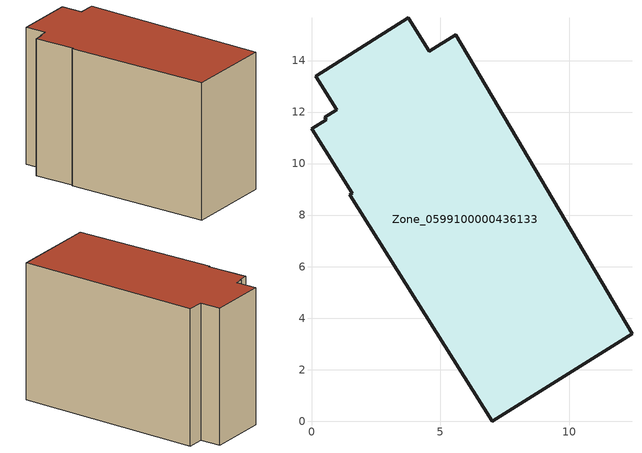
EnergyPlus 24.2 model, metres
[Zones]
Zone_0599100000436133
 floor ground (C_G): 12.44,3.4 7.02,0 1.48,8.79 1.57,8.85 0,11.36 0.56,11.71 0.51,11.8 0.97,12.1 0.16,13.39 3.76,15.66 4.58,14.35 5.6,14.99 z0
 wall outside (C_F): 4.58,14.35 3.76,15.66 0.16,13.39 0.97,12.1 0.51,11.8 0.56,11.71 0,11.36 1.57,8.85 1.48,8.79 7.02,0 12.44,3.4 5.6,14.99 4.58,14.35 z0:9.88
 roof outside (C_R): 12.44,3.4 5.6,14.99 4.58,14.35 3.76,15.66 0.16,13.39 0.97,12.1 0.51,11.8 0.56,11.71 0,11.36 1.57,8.85 1.48,8.79 7.02,0 z9.88
[BUILDING]
Pand.0599100000436133: North Axis=0; Terrain=City; Loads Convergence Tolerance Value=0.04; Temperature Convergence Tolerance Value=0.4; Solar Distribution=FullExterior; Maximum Number of Warmup Days=25; Minimum Number of Warmup Days=1
[Site:Location]
Rotterdam.The.Hague.AP_ZH_NLD Design_Conditions: Latitude=51.96; Longitude=4.45; Time Zone=1; Elevation=-4.5
[SITE:GROUNDTEMPERATURE:BUILDINGSURFACE]
18, 18, 18, 18, 18, 18, 18, 18, 18, 18, 18, 18
[MATERIAL] Thermal Absorptance=0.9; Solar Absorptance=0.7; Visible Absorptance=0.7
Name | Roughness | Thickness | Conductivity | Density | Specific Heat
G.TI.2006-2014 | MediumSmooth | 0.15 | 0.06 | 540 | 1210
F.TI.2006-2014 | Rough | 0.3 | 0.12 | 1920 | 840
R.TI.2006-2014 | MediumRough | 0.2 | 0.08 | 1500 | 1000
[CONSTRUCTION]
C_G: G.TI.2006-2014
C_F: F.TI.2006-2014
C_R: R.TI.2006-2014
[ZONE]
Zone_0599100000436133: Type=1; Multiplier=1; Ceiling Height=Autocalculate; Volume=Autocalculate; Floor Area=autocalculate; Part of Total Floor Area=Yes
[ZONEINFILTRATION:DESIGNFLOWRATE]
Infil_Zone_0599100000436133: Zone or ZoneList or Space or SpaceList=Zone_0599100000436133; Schedule=AlwaysOn; Design Flow Rate Calculation Method=Flow/Area; Flow Rate per Floor Area=0.0015; Constant Term Coefficient=1; Temperature Term Coefficient=0; Velocity Term Coefficient=0; Velocity Squared Term Coefficient=0
[HVACTEMPLATE:ZONE:IDEALLOADSAIRSYSTEM]
Zone_0599100000436133: Maximum Heating Supply Air Temperature=50; Minimum Cooling Supply Air Temperature=13; Maximum Heating Supply Air Humidity Ratio=0.0156; Minimum Cooling Supply Air Humidity Ratio=0.0077; Heating Limit=NoLimit; Cooling Limit=NoLimit; Dehumidification Control Type=ConstantSensibleHeatRatio; Cooling Sensible Heat Ratio=0.7; Dehumidification Setpoint=60; Humidification Control Type=None; Humidification Setpoint=30; Outdoor Air Method=None; Outdoor Air Flow Rate per Person=0.00944; Outdoor Air Flow Rate per Zone Floor Area=0; Outdoor Air Flow Rate per Zone=0; Demand Controlled Ventilation Type=None; Outdoor Air Economizer Type=NoEconomizer; Heat Recovery Type=None; Sensible Heat Recovery Effectiveness=0.7; Latent Heat Recovery Effectiveness=0.65
[ZONECONTROL:THERMOSTAT]
ThermostatControl_Zone_0599100000436133: Zone or ZoneList=Zone_0599100000436133; Control Type Schedule=DualSetpointControlType; Control 1=Thermostat_Zone_0599100000436133; Temperature Difference Between Cutout And Setpoint=0
[THERMOSTATSETPOINT:DUALSETPOINT]
Thermostat_Zone_0599100000436133: Heating Setpoint Temperature Schedule=HeatingSetpoint_Zone_0599100000436133; Cooling Setpoint Temperature Schedule=CoolingSetpoint_Zone_0599100000436133
[SCHEDULE:COMPACT]
HeatingSetpoint_Zone_0599100000436133: Through: 12/31, For: AllDays, Until: 24:00, 21
CoolingSetpoint_Zone_0599100000436133: Through: 12/31, For: AllDays, Until: 24:00, 24
DualSetpointControlType: Through: 12/31, For: AllDays, Until: 24:00, 4
AlwaysOn: Through: 12/31, For: AllDays, Until: 24:00, 1
